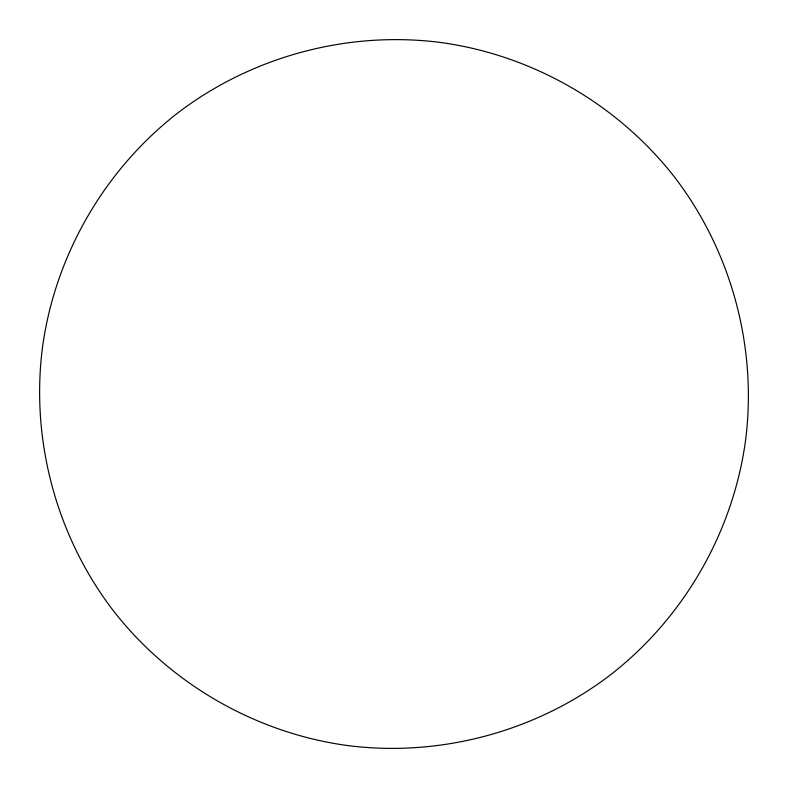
<?xml version="1.0" encoding="UTF-8"?>
<svg xmlns="http://www.w3.org/2000/svg" width="788" height="788" viewBox="0 0 788 788"><rect width="100%" height="100%" fill="white"/><g stroke="black" fill="none" stroke-linecap="round" stroke-linejoin="round"><path stroke-width="1.18" d="M42.434 347.715C30.634 440.029 56.303 535.82 112.674 609.863C169.607 683.482 255.499 733.076 347.715 745.566C440.029 757.366 535.82 731.697 609.863 675.326C683.482 618.393 733.076 532.501 745.566 440.285C757.366 347.971 731.697 252.18 675.326 178.137C618.393 104.518 532.501 54.924 440.285 42.434C347.971 30.634 252.18 56.303 178.137 112.674C104.518 169.607 54.924 255.499 42.434 347.715"/></g></svg>
